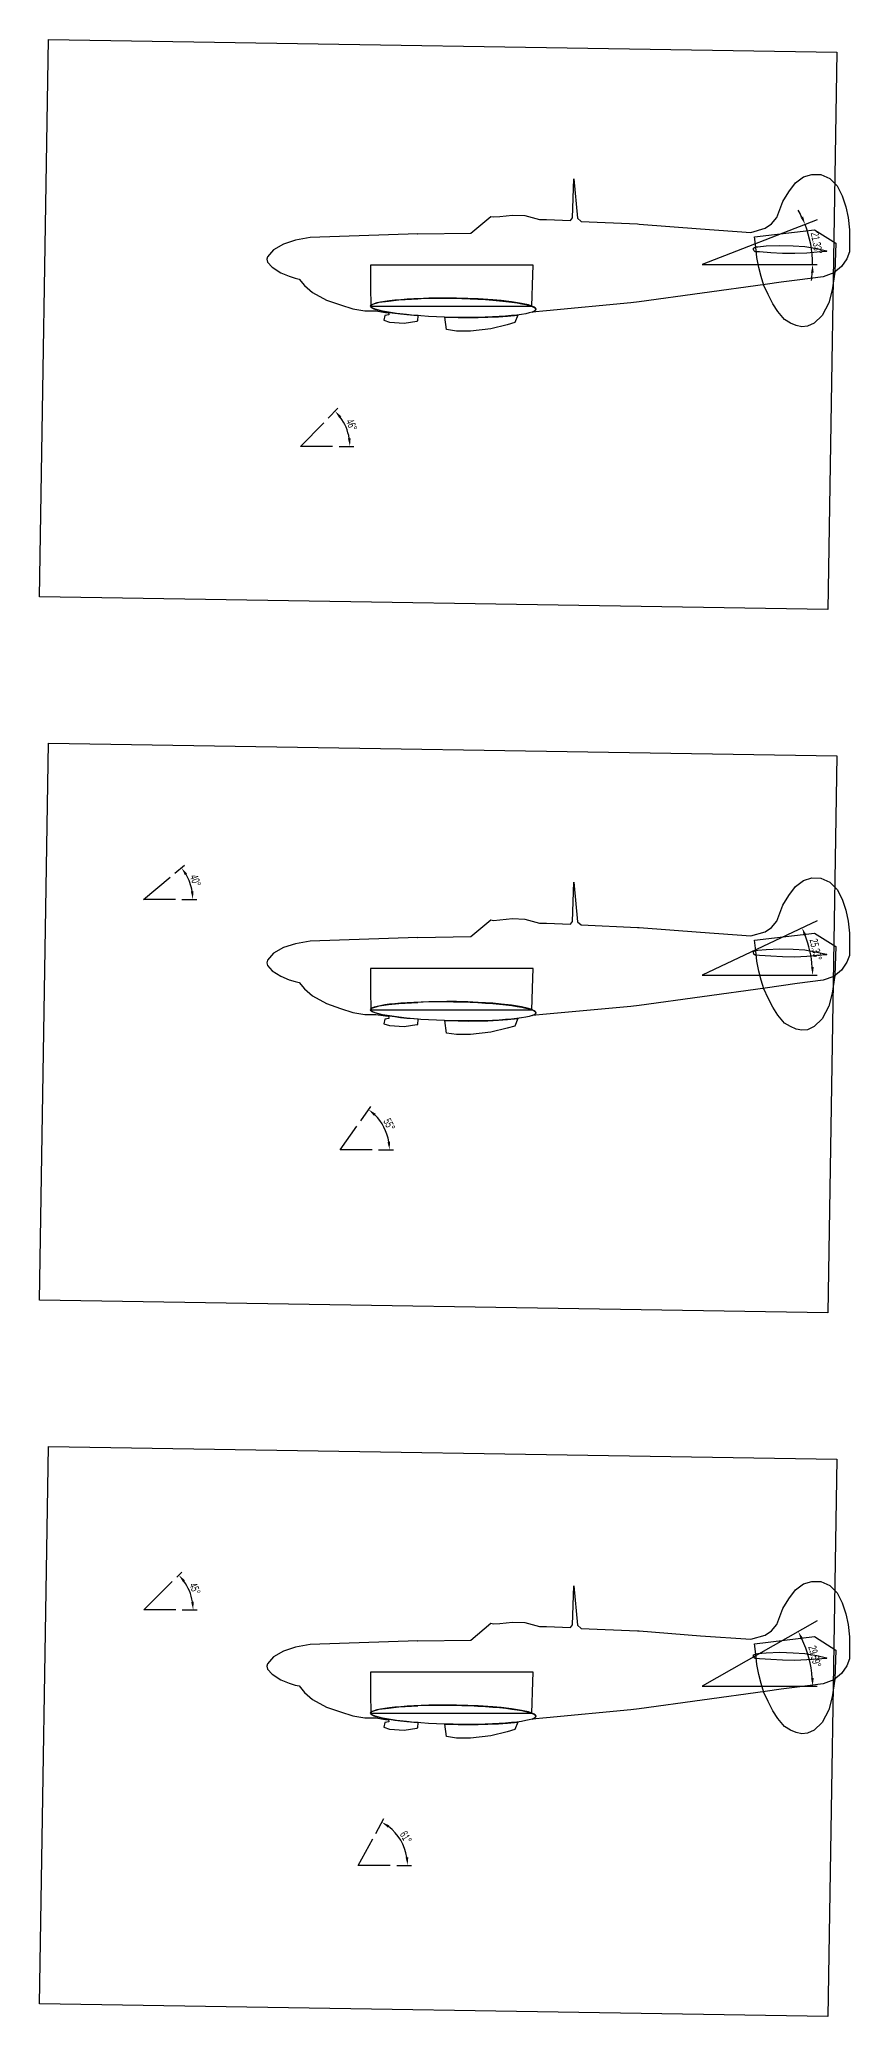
# Model space of a CAD drawing. Header units: centimetres. Extents: x -5325 to 32224, y -11540 to 14619.
# Drawn here: x -5325 to -4061, y -6047 to -2960 of the extents above; entities that cross this region are included whole.
import ezdxf

# ---------------------------------------------------------------- set-up
doc = ezdxf.new("R2010")
doc.units = ezdxf.units.CM
doc.header["$PDMODE"] = 3
doc.header["$PDSIZE"] = -5
doc.layers.get('0').update_dxf_attribs({"color": 10})
doc.styles.get("Standard").update_dxf_attribs({"font": 'ARIALN.TTF', "width": 0.67})
doc.dimstyles.new('ISO-25', dxfattribs={"dimscale": 5, "dimtxt": 2.5, "dimasz": 2.5, "dimexe": 1.25, "dimexo": 2, "dimtad": 1, "dimdsep": 46, "dimtxsty": 'Standard', "dimcen": 2.5, "dimadec": 0, "dimazin": 0, "dimtfac": 1, "dimtmove": 0, "dimatfit": 3, "dimfxl": 1, "dimarcsym": 0})
picture_1 = doc.add_image_def('image13.jpg', size_in_pixel=(2339, 3307))
picture_2 = doc.add_image_def('image14.jpg', size_in_pixel=(2339, 3307))
picture_3 = doc.add_image_def('image15.jpg', size_in_pixel=(2339, 3307))

# ---------------------------------------------------------------- blocks, each defined once
blk = doc.blocks.new('A$C11176508')
at = {"color": 0}
blk.add_lwpolyline([(6314, 2228), (6105, 2233), (5952, 2236), (5796, 2234), (5642, 2231), (5478, 2223), (5335, 2213), (5175, 2197), (5175, 2197), (5223, 2313), (5344, 2348), (5596, 2409), (5914, 2447), (6133, 2447), (6288, 2423)], close=True, dxfattribs=at)
for points in [[(6737, 928), (6737, 928), (8417, 986), (8646, 1027), (8832, 1087), (8988, 1177), (9081, 1285), (9094, 1324), (9082, 1369), (9008, 1450), (8876, 1535), (8743, 1589), (8652, 1619), (8591, 1633), (8508, 1734), (8380, 1842), (8161, 1962), (7946, 2038), (7752, 2099), (7563, 2131), (7393, 2131), (7243, 2154), (7194, 2155), (7192, 2193), (7254, 2203), (7270, 2276), (7178, 2307), (6950, 2322), (6753, 2290), (6735, 2287), (6734, 2205), (6796, 2201), (6913, 2189), (7072, 2171), (7289, 2137), (7401, 2105), (7451, 2084), (7473, 2059), (7453, 2033), (7340, 1997), (7196, 1977), (7031, 1960), (6735, 1943), (6735, 1943), (6735, 1943)], [(1313, 1721), (1313, 1721), (3280, 1990), (3280, 1990)], [(3280, 1990), (3280, 1990), (3411, 2007), (4731, 2129), (4731, 2129)], [(4731, 2129), (4731, 2129), (4954, 2149), (4926, 2137), (4911, 2127), (4901, 2119), (4896, 2107), (4898, 2096), (4906, 2085), (4919, 2075), (4957, 2056), (5009, 2038), (5118, 2014), (5275, 1989), (5437, 1970), (5567, 1958), (5793, 1944), (5956, 1937), (6135, 1932), (6284, 1931), (6564, 1934), (6735, 1943), (6735, 1943)], [(1315, 841), (1315, 841), (1219, 773), (1134, 673), (1039, 424), (947, 273), (840, 133), (716, 39), (587, 0), (447, 2), (307, 64), (193, 178), (114, 334), (55, 505), (20, 674), (0, 865), (0, 1049), (1, 1210), (41, 1317), (124, 1439), (244, 1538), (409, 1598), (614, 1623), (818, 1649), (1067, 1683), (1313, 1721), (1313, 1721)], [(6743, 928), (6737, 928), (5910, 916), (5597, 654), (5554, 664), (5455, 655), (5261, 634), (5068, 642), (4838, 704), (4731, 704), (4731, 704)], [(3280, 774), (3280, 774), (2326, 848), (1541, 904), (1315, 841), (1315, 841)], [(4731, 704), (4731, 704), (4353, 721), (4322, 679), (4303, 67), (4247, 684), (4190, 734), (3307, 772), (3280, 774), (3280, 774)]]:
    blk.add_lwpolyline(points, dxfattribs=at)
blk.add_ellipse((6185, 2082), major_axis=(-1289, 24), ratio=0.116034, dxfattribs=at)
blk = doc.blocks.new('*D613')
at = {"color": 0, "lineweight": -2}
for p, q in [((-4874, -3550.9), (-4859, -3535.6)), ((-4857.2, -3595.1), (-4833.9, -3595.1))]:
    blk.add_line(p, q, dxfattribs=at)
blk.add_arc((-4917.1, -3595.1), 76.9, 9.3203, 36.3554, dxfattribs=at)
at = {"color": 0}
for points in [[(-4853.6, -3548.1), (-4856.7, -3550.9), (-4863.4, -3540.1)], [(-4843.3, -3582.8), (-4839.1, -3582.5), (-4840.2, -3595.1)]]:
    blk.add_solid(points, dxfattribs=at)
at = {"layer": 'Defpoints', "color": 0}
for p in [(-4881, -3558.1), (-4842.9, -3574.9), (-4917.1, -3595.1), (-4917.1, -3595.1), (-4867.2, -3595.1)]:
    blk.add_point(p, dxfattribs=at)
at = {"color": 0, "insert": (-4837.6, -3561.6), "char_height": 12.5, "attachment_point": 5, "rotation": 292.8379}
blk.add_mtext('46%%d', dxfattribs=at)
blk = doc.blocks.new('*D615')
at = {"color": 0, "lineweight": -2}
for p, q in [((-4823.4, -4648.6), (-4807.3, -4625.8)), ((-4795.5, -4693.7), (-4772.2, -4693.7))]:
    blk.add_line(p, q, dxfattribs=at)
blk.add_arc((-4855.4, -4693.7), 76.9, 9.3203, 45.3957, dxfattribs=at)
at = {"color": 0}
for points in [[(-4800, -4637.4), (-4802.7, -4640.6), (-4810.9, -4630.9)], [(-4781.5, -4681.5), (-4777.4, -4681.1), (-4778.4, -4693.7)]]:
    blk.add_solid(points, dxfattribs=at)
at = {"layer": 'Defpoints', "color": 0}
for p in [(-4829.2, -4656.8), (-4782.3, -4669.7), (-4855.4, -4693.7), (-4855.4, -4693.7), (-4805.5, -4693.7)]:
    blk.add_point(p, dxfattribs=at)
at = {"color": 0, "insert": (-4778.7, -4654.1), "char_height": 12.5, "attachment_point": 5, "rotation": 297.358}
blk.add_mtext('55%%d', dxfattribs=at)
blk = doc.blocks.new('*D617')
at = {"color": 0, "lineweight": -2}
for p, q in [((-4799.8, -5761.2), (-4787.3, -5738.2)), ((-4767.2, -5811.2), (-4743.9, -5811.2))]:
    blk.add_line(p, q, dxfattribs=at)
blk.add_arc((-4827.1, -5811.2), 76.9, 9.3203, 52.0467, dxfattribs=at)
at = {"color": 0}
for points in [[(-4778.7, -5748.8), (-4781, -5752.3), (-4790.3, -5743.7)], [(-4753.3, -5798.9), (-4749.1, -5798.6), (-4750.2, -5811.2)]]:
    blk.add_solid(points, dxfattribs=at)
at = {"layer": 'Defpoints', "color": 0}
for p in [(-4804.6, -5770), (-4755, -5784.4), (-4827.1, -5811.2), (-4827.1, -5811.2), (-4777.2, -5811.2)]:
    blk.add_point(p, dxfattribs=at)
at = {"color": 0, "insert": (-4752.9, -5767.2), "char_height": 12.5, "attachment_point": 5, "rotation": 300.6835}
blk.add_mtext('61%%d', dxfattribs=at)
blk = doc.blocks.new('*D627')
at = {"color": 0, "lineweight": -2}
for p, q in [((-5110.4, -5360.9), (-5102.8, -5353.4)), ((-5102, -5412), (-5078.7, -5412))]:
    blk.add_line(p, q, dxfattribs=at)
blk.add_arc((-5161.8, -5412), 76.9, 9.3203, 35.4927, dxfattribs=at)
at = {"color": 0}
for points in [[(-5097.6, -5366), (-5100.8, -5368.7), (-5107.3, -5357.8)], [(-5088, -5399.7), (-5083.9, -5399.4), (-5084.9, -5412)]]:
    blk.add_solid(points, dxfattribs=at)
at = {"layer": 'Defpoints', "color": 0}
for p in [(-5117.5, -5368), (-5087.5, -5392.2), (-5161.8, -5412), (-5161.8, -5412), (-5112, -5412)]:
    blk.add_point(p, dxfattribs=at)
at = {"color": 0, "insert": (-5082.1, -5379.1), "char_height": 12.5, "attachment_point": 5, "rotation": 292.4065}
blk.add_mtext('45%%d', dxfattribs=at)
blk = doc.blocks.new('*D628')
at = {"color": 0, "lineweight": -2}
for p, q in [((-5113.3, -4261.7), (-5098.4, -4249.3)), ((-5102.4, -4302.6), (-5079.1, -4302.6))]:
    blk.add_line(p, q, dxfattribs=at)
blk.add_arc((-5162.3, -4302.6), 76.9, 9.3203, 30.4966, dxfattribs=at)
at = {"color": 0}
for points in [[(-5094.3, -4262.3), (-5097.7, -4264.7), (-5103.2, -4253.3)], [(-5088.5, -4290.3), (-5084.3, -4289.9), (-5085.4, -4302.6)]]:
    blk.add_solid(points, dxfattribs=at)
at = {"layer": 'Defpoints', "color": 0}
for p in [(-5121, -4268.1), (-5087.4, -4284.9), (-5162.3, -4302.6), (-5162.3, -4302.6), (-5112.4, -4302.6)]:
    blk.add_point(p, dxfattribs=at)
at = {"color": 0, "insert": (-5081.2, -4273.2), "char_height": 12.5, "attachment_point": 5, "rotation": 289.9085}
blk.add_mtext('40%%d', dxfattribs=at)
blk = doc.blocks.new('*D704')
at = {"color": 0, "lineweight": -2}
for start, end in [(25.488, 29.6422), (0, 21.3338), (351.6916, 355.8458)]:
    blk.add_arc((-4290.4, -3311.3), 172.4, start, end, dxfattribs=at)
at = {"color": 0}
for points in [[(-4136.6, -3237.9), (-4132.8, -3236.3), (-4129.7, -3248.6)], [(-4116.3, -3323.9), (-4120.4, -3323.7), (-4117.9, -3311.3)]]:
    blk.add_solid(points, dxfattribs=at)
at = {"layer": 'Defpoints', "color": 0}
for p in [(-4110.8, -3241.2), (-4119.2, -3290), (-4290.4, -3311.3), (-4290.4, -3311.3), (-4110.8, -3311.3)]:
    blk.add_point(p, dxfattribs=at)
at = {"color": 0, "insert": (-4111.7, -3277.6), "char_height": 12.5, "attachment_point": 5, "rotation": 280.6669}
blk.add_mtext('21.33%%d', dxfattribs=at)
blk = doc.blocks.new('*D705')
at = {"color": 0, "lineweight": -2}
blk.add_arc((-4290.4, -4420.9), 172.4, 4.1542, 21.1753, dxfattribs=at)
at = {"color": 0}
for points in [[(-4127.6, -4357.8), (-4131.5, -4359.4), (-4134.5, -4347.1)], [(-4120.4, -4408.5), (-4116.3, -4408.3), (-4117.9, -4420.9)]]:
    blk.add_solid(points, dxfattribs=at)
at = {"layer": 'Defpoints', "color": 0}
for p in [(-4110.8, -4335.9), (-4119.8, -4395.6), (-4290.4, -4420.9), (-4290.4, -4420.9), (-4110.8, -4420.9)]:
    blk.add_point(p, dxfattribs=at)
at = {"color": 0, "insert": (-4113, -4381), "char_height": 12.5, "attachment_point": 5, "rotation": 282.6648}
blk.add_mtext('25.33%%d', dxfattribs=at)
blk = doc.blocks.new('*D706')
at = {"color": 0, "lineweight": -2}
blk.add_arc((-4290.4, -5531.3), 172.4, 4.1542, 25.4347, dxfattribs=at)
at = {"color": 0}
for points in [[(-4132.8, -5456.3), (-4136.5, -5458.2), (-4140.4, -5446.2)], [(-4120.4, -5518.9), (-4116.3, -5518.7), (-4117.9, -5531.3)]]:
    blk.add_solid(points, dxfattribs=at)
at = {"layer": 'Defpoints', "color": 0}
for p in [(-4110.8, -5429.3), (-4120.5, -5501.8), (-4290.4, -5531.3), (-4290.4, -5531.3), (-4110.8, -5531.3)]:
    blk.add_point(p, dxfattribs=at)
at = {"color": 0, "insert": (-4114.6, -5484.9), "char_height": 12.5, "attachment_point": 5, "rotation": 284.7944}
blk.add_mtext('29.59%%d', dxfattribs=at)

msp = doc.modelspace()

# ---------------------------------------------------------------- linework, layer by layer
at = {"color": 1}
for p, q in [((-4110.796, -3241.17), (-4290.352, -3311.298)), ((-4290.352, -3311.298), (-4110.796, -3311.298)), ((-4917.107, -3595.085), (-4880.978, -3558.094)), ((-4867.231, -3595.085), (-4917.107, -3595.085)), ((-5162.319, -4302.573), (-5120.951, -4268.086)), ((-5112.443, -4302.573), (-5162.319, -4302.573)), ((-4110.796, -4335.92), (-4290.352, -4420.909)), ((-4290.352, -4420.909), (-4110.796, -4420.909)), ((-4855.357, -4693.742), (-4829.181, -4656.75)), ((-4805.481, -4693.742), (-4855.357, -4693.742)), ((-5161.842, -5412.017), (-5117.494, -5367.957)), ((-5111.967, -5412.017), (-5161.842, -5412.017)), ((-4110.796, -5429.347), (-4290.352, -5531.303)), ((-4290.352, -5531.303), (-4110.796, -5531.303)), ((-4827.119, -5811.238), (-4804.579, -5769.953)), ((-4777.243, -5811.238), (-4827.119, -5811.238))]:
    msp.add_line(p, q, dxfattribs=at)
for points in [[(-4208.592, -3267.813), (-4114.948, -3256.671), (-4081.505, -3277.57), (-4083.205, -3322.885), (-4087.222, -3350.568), (-4092.654, -3370.951), (-4103.161, -3390.593), (-4115.367, -3402.656), (-4126.029, -3407.605), (-4134.682, -3408.224), (-4143.845, -3406.363), (-4152.344, -3402.497), (-4161.614, -3397.084), (-4172.066, -3384.658), (-4180.241, -3372.383), (-4187.443, -3358.161), (-4194.061, -3343.744), (-4198.343, -3329.911), (-4201.854, -3315.996), (-4204.814, -3300.371), (-4206.647, -3284.162), (-4208.592, -3267.813)], [(-4808.011, -3312.039), (-4808.086, -3345.999), (-4807.768, -3376.293), (-4556.169, -3376.293), (-4554.541, -3327.021), (-4554.414, -3312.039)], [(-4208.592, -4366.47), (-4114.948, -4355.328), (-4081.505, -4376.226), (-4083.205, -4421.541), (-4087.222, -4449.225), (-4092.654, -4469.608), (-4103.161, -4489.249), (-4115.367, -4501.313), (-4126.029, -4506.262), (-4134.682, -4506.88), (-4143.845, -4505.02), (-4152.344, -4501.153), (-4161.614, -4495.74), (-4172.066, -4483.314), (-4180.241, -4471.04), (-4187.443, -4456.818), (-4194.061, -4442.4), (-4198.343, -4428.568), (-4201.854, -4414.652), (-4204.814, -4399.027), (-4206.647, -4382.819), (-4208.592, -4366.47)], [(-4808.011, -4410.696), (-4808.086, -4444.655), (-4807.768, -4474.95), (-4556.169, -4474.95), (-4554.541, -4425.678), (-4554.414, -4410.696)], [(-4208.592, -5465.126), (-4114.948, -5453.984), (-4081.505, -5474.883), (-4083.205, -5520.198), (-4087.222, -5547.881), (-4092.654, -5568.264), (-4103.161, -5587.906), (-4115.367, -5599.969), (-4126.029, -5604.918), (-4134.682, -5605.537), (-4143.845, -5603.676), (-4152.344, -5599.81), (-4161.614, -5594.397), (-4172.066, -5581.971), (-4180.241, -5569.696), (-4187.443, -5555.474), (-4194.061, -5541.057), (-4198.343, -5527.224), (-4201.854, -5513.309), (-4204.814, -5497.684), (-4206.647, -5481.475), (-4208.592, -5465.126)], [(-4808.011, -5509.352), (-4808.086, -5543.312), (-4807.768, -5573.606), (-4556.169, -5573.606), (-4554.541, -5524.334), (-4554.414, -5509.352)]]:
    msp.add_lwpolyline(points, close=True, dxfattribs=at)
for points in [[(-4096.114, -3290.678), (-4110.8, -3291.771), (-4127.011, -3293.121), (-4145.587, -3294.133), (-4165.008, -3293.627), (-4183.246, -3292.615), (-4200.738, -3291.487), (-4207.569, -3291.035), (-4209.806, -3289.296), (-4210.386, -3287.557), (-4210.137, -3285.322), (-4208.646, -3284.411), (-4206.574, -3283.583), (-4203.26, -3283.252), (-4190.252, -3282.01), (-4169.041, -3281.182), (-4148.57, -3281.751), (-4130.284, -3282.916), (-4111.26, -3286.223), (-4096.143, -3289.616), (-4095.572, -3290.221), (-4096.114, -3290.678)], [(-4096.114, -4389.335), (-4110.8, -4390.427), (-4127.011, -4391.777), (-4145.587, -4392.79), (-4165.008, -4392.284), (-4183.246, -4391.271), (-4200.738, -4390.143), (-4207.569, -4389.691), (-4209.806, -4387.953), (-4210.386, -4386.214), (-4210.137, -4383.978), (-4208.646, -4383.068), (-4206.574, -4382.24), (-4203.26, -4381.909), (-4190.252, -4380.667), (-4169.041, -4379.839), (-4148.57, -4380.408), (-4130.284, -4381.573), (-4111.26, -4384.88), (-4096.143, -4388.272), (-4095.572, -4388.877), (-4096.114, -4389.335)], [(-4096.114, -5487.991), (-4110.8, -5489.084), (-4127.011, -5490.434), (-4145.587, -5491.446), (-4165.008, -5490.94), (-4183.246, -5489.928), (-4200.738, -5488.8), (-4207.569, -5488.348), (-4209.806, -5486.609), (-4210.386, -5484.87), (-4210.137, -5482.635), (-4208.646, -5481.724), (-4206.574, -5480.896), (-4203.26, -5480.565), (-4190.252, -5479.323), (-4169.041, -5478.495), (-4148.57, -5479.064), (-4130.284, -5480.229), (-4111.26, -5483.536), (-4096.143, -5486.929), (-4095.572, -5487.534), (-4096.114, -5487.991)]]:
    msp.add_lwpolyline(points, dxfattribs=at)

# ---------------------------------------------------------------- block references
at = {"color": 1, "xscale": 0.0999999999994543, "yscale": 0.09999999999990905, "zscale": 0.1, "rotation": 180}
for p in [(-4060.508, -3170.441), (-4060.508, -4269.097), (-4060.508, -5367.754)]:
    msp.add_blockref('A$C11176508', p, dxfattribs=at)

# ---------------------------------------------------------------- dimensions: what is measured, and where the dimension line sits
at = {"color": 3}
for base, line1, line2, picture, middle in [((-4119.237, -3289.95), ((-4290.352, -3311.298), (-4110.796, -3311.298)), ((-4110.796, -3241.17), (-4290.352, -3311.298)), '*D704', (-4111.677, -3277.644)), ((-4119.779, -4395.59), ((-4290.352, -4420.909), (-4110.796, -4420.909)), ((-4110.796, -4335.92), (-4290.352, -4420.909)), '*D705', (-4112.959, -4381.047)), ((-4120.459, -5501.765), ((-4290.352, -5531.303), (-4110.796, -5531.303)), ((-4110.796, -5429.347), (-4290.352, -5531.303)), '*D706', (-4114.563, -5484.876))]:
    dim = msp.add_angular_dim_2l(base=base, line1=line1, line2=line2, dimstyle='ISO-25', override={"dimadec": 2}, dxfattribs=at)
    dim.commit()
    dim.dimension.update_dxf_attribs({"geometry": picture, "text_midpoint": middle})
at = {"color": 1}
for base, line1, line2, picture, middle in [((-4842.879, -3574.883), ((-4917.107, -3595.085), (-4880.978, -3558.094)), ((-4867.231, -3595.085), (-4917.107, -3595.085)), '*D613', (-4837.57, -3561.589)), ((-5087.446, -4284.912), ((-5162.319, -4302.573), (-5120.951, -4268.086)), ((-5112.443, -4302.573), (-5162.319, -4302.573)), '*D628', (-5081.174, -4273.186)), ((-4782.295, -4669.665), ((-4855.357, -4693.742), (-4829.181, -4656.75)), ((-4805.481, -4693.742), (-4855.357, -4693.742)), '*D615', (-4778.707, -4654.081)), ((-5087.515, -5392.188), ((-5161.842, -5412.017), (-5117.494, -5367.957)), ((-5111.967, -5412.017), (-5161.842, -5412.017)), '*D627', (-5082.056, -5379.121)), ((-4755.042, -5784.353), ((-4827.119, -5811.238), (-4804.579, -5769.953)), ((-4777.243, -5811.238), (-4827.119, -5811.238)), '*D617', (-4752.899, -5767.198))]:
    dim = msp.add_angular_dim_2l(base=base, line1=line1, line2=line2, dimstyle='ISO-25', dxfattribs=at)
    dim.commit()
    dim.dimension.update_dxf_attribs({"geometry": picture, "text_midpoint": middle})

# ---------------------------------------------------------------- pictures from other files: only their frames are drawn
at = {"color": 3}
image = msp.add_image(picture_1, insert=(-5310.505, -2959.727), size_in_units=(870.275, 1230.44), rotation=-90.93, dxfattribs=at)
image.dxf.flags = 7
image = msp.add_image(picture_2, insert=(-5310.505, -4058.383), size_in_units=(870.275, 1230.44), rotation=-90.93, dxfattribs=at)
image.dxf.flags = 7
image = msp.add_image(picture_3, insert=(-5310.505, -5157.04), size_in_units=(870.275, 1230.44), rotation=-90.93, dxfattribs=at)
image.dxf.flags = 7

doc.saveas('drawing.dxf')
